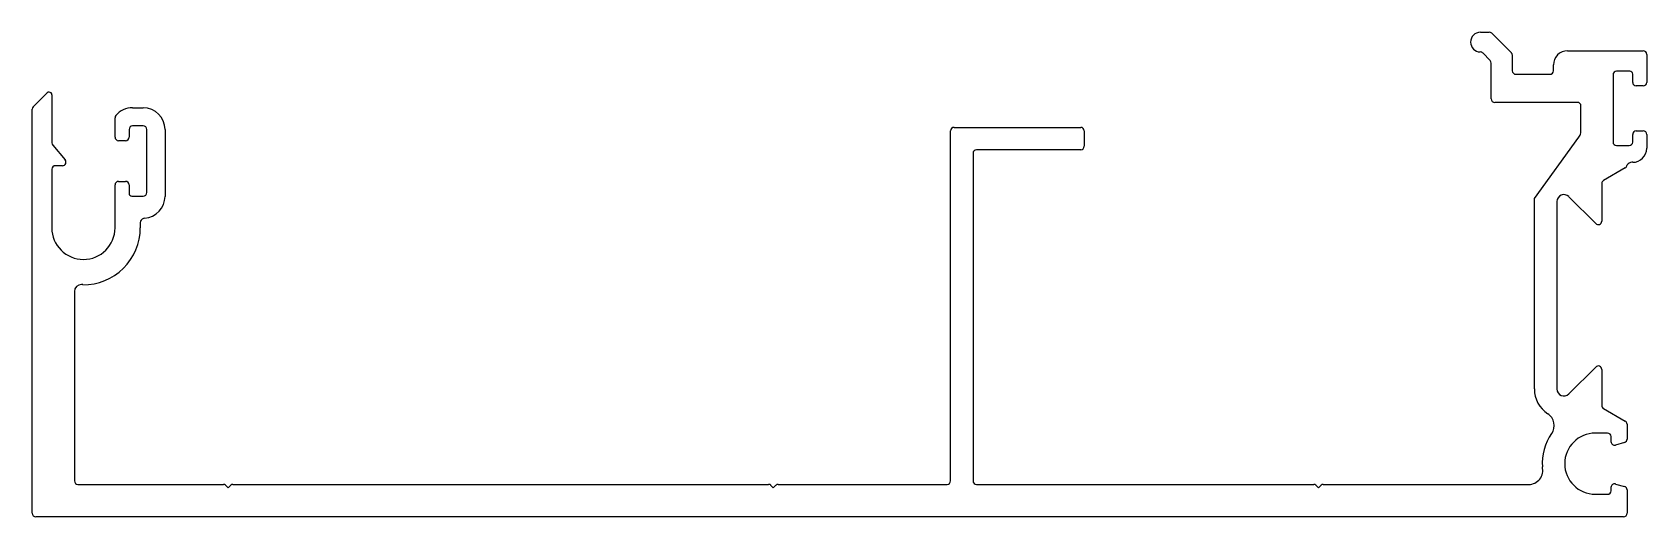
# Model space of a CAD drawing. Extents: x -55 to 60, y 1 to 36.
import ezdxf

# ---------------------------------------------------------------- set-up
doc = ezdxf.new("R2010")
doc.units = 0
doc.layers.add('1', color=4, linetype='CONTINUOUS')

msp = doc.modelspace()

# ---------------------------------------------------------------- linework, layer by layer
at = {"layer": '1', "color": 0}
for p, q in [((47.89, 35.86), (48.52, 35.86)), ((48.7, 35.79), (50.09, 34.4)), ((54.09, 34.54), (59.48, 34.54)), ((48.59, 33.85), (48.05, 34.39)), ((48.66, 31.12), (48.66, 33.67)), ((50.16, 34.22), (50.16, 33.12)), ((53.09, 33.12), (53.09, 33.54)), ((59.73, 34.29), (59.73, 32.29)), ((50.41, 32.87), (52.84, 32.87)), ((57.33, 32.84), (57.33, 28.04)), ((58.53, 33.09), (57.58, 33.09)), ((58.73, 32.29), (58.73, 32.89)), ((-55.15, 30.55), (-54.16, 31.54)), ((-53.82, 31.4), (-53.82, 27.99)), ((59.48, 32.04), (58.98, 32.04)), ((-55.22, 1.6), (-55.22, 30.38)), ((-48.08, 30.49), (-47.32, 30.49)), ((54.8, 30.87), (48.91, 30.87)), ((55.05, 28.69), (55.05, 30.62)), ((-49.33, 28.39), (-49.33, 29.77)), ((-48.33, 28.94), (-48.33, 28.39)), ((-47.32, 29.19), (-48.08, 29.19)), ((-47.07, 24.44), (-47.07, 28.94)), ((-45.77, 28.94), (-45.77, 24.17)), ((10.16, 3.9), (10.16, 28.84)), ((10.41, 29.09), (19.43, 29.09)), ((19.68, 28.84), (19.68, 27.74)), ((58.98, 28.84), (59.48, 28.84)), ((-53.76, 27.83), (-52.88, 26.77)), ((-48.58, 28.14), (-49.08, 28.14)), ((51.73, 24.01), (54.9, 28.39)), ((57.58, 27.79), (58.48, 27.79)), ((58.73, 28.04), (58.73, 28.59)), ((59.73, 28.59), (59.73, 27.6)), ((11.76, 27.24), (11.76, 3.9)), ((19.43, 27.49), (12.01, 27.49)), ((58.73, 26.6), (58.68, 26.6)), ((-53.82, 26.11), (-53.82, 21.93)), ((-53.07, 26.36), (-53.57, 26.36)), ((58.2, 26.2), (56.65, 25.31)), ((-49.33, 21.93), (-49.33, 24.99)), ((-49.08, 25.24), (-48.58, 25.24)), ((-48.33, 24.99), (-48.33, 24.39)), ((-48.13, 24.19), (-47.32, 24.19)), ((56.1, 22.23), (54.18, 24.15)), ((56.53, 25.09), (56.53, 22.41)), ((51.73, 10.45), (51.73, 24.01)), ((53.33, 23.8), (53.33, 10.45)), ((-47.53, 22.31), (-47.53, 21.93)), ((-47.39, 22.55), (-47.46, 22.48)), ((-52.22, 17.39), (-52.22, 3.9)), ((-51.62, 17.89), (-51.72, 17.89)), ((54.18, 10.1), (56.1, 12.01)), ((56.53, 11.84), (56.53, 9.27)), ((56.65, 9.06), (58.2, 8.16)), ((56.94, 7.31), (56.07, 7.31)), ((57.19, 6.7), (57.19, 7.06)), ((58.33, 7.94), (58.33, 6.88)), ((58.15, 6.64), (57.51, 6.46)), ((-51.97, 3.65), (-41.61, 3.65)), ((-41.46, 3.59), (-41.27, 3.4)), ((-41.27, 3.4), (-41.08, 3.59)), ((-40.94, 3.65), (-2.79, 3.65)), ((-2.65, 3.59), (-2.46, 3.4)), ((-2.46, 3.4), (-2.27, 3.59)), ((-2.12, 3.65), (9.91, 3.65)), ((12.01, 3.65), (36.02, 3.65)), ((36.17, 3.59), (36.36, 3.4)), ((36.36, 3.4), (36.55, 3.59)), ((36.69, 3.65), (51.33, 3.65)), ((57.51, 3.68), (58.15, 3.5)), ((56.07, 2.95), (56.94, 2.95)), ((57.19, 3.2), (57.19, 3.44)), ((58.33, 3.26), (58.33, 1.6)), ((58.08, 1.35), (-54.97, 1.35))]:
    msp.add_line(p, q, dxfattribs=at)
for centre, radius, start, end in [((47.89, 35.16), 0.7, 90, 180), ((48.52, 35.61), 0.254, 45, 90), ((47.89, 35.16), 0.7, 180, 268.7944), ((54.09, 33.54), 1, 90, 180), ((59.48, 34.29), 0.25, 0, 90), ((47.87, 34.21), 0.25, 45, 88.7944), ((48.41, 33.67), 0.25, 360, 45), ((49.91, 34.22), 0.254, 360, 45), ((50.41, 33.12), 0.25, 180, 270), ((52.84, 33.12), 0.25, 270, 0), ((57.58, 32.84), 0.25, 90, 180), ((58.53, 32.89), 0.2, 360, 90), ((58.98, 32.29), 0.25, 180, 270), ((59.48, 32.29), 0.25, 270, 360), ((-54.02, 31.4), 0.2, 90, 135.0001), ((-54.02, 31.4), 0.2, 0, 90), ((48.91, 31.12), 0.25, 180, 270), ((-54.97, 30.38), 0.25, 134.9999, 179.9998), ((-49.08, 29.77), 0.25, 140.2849, 180), ((-48.08, 28.94), 1.55, 90, 140.2849), ((-47.32, 28.94), 1.55, 360, 90), ((54.8, 30.62), 0.25, 360, 90), ((-48.08, 28.94), 0.25, 90, 180), ((-47.32, 28.94), 0.25, 359.9999, 90), ((10.41, 28.84), 0.25, 90, 180), ((19.43, 28.84), 0.25, 0, 90), ((58.98, 28.59), 0.25, 90, 180), ((59.48, 28.59), 0.25, 360, 90), ((-53.57, 27.99), 0.254, 180, 220), ((-49.08, 28.39), 0.25, 180, 270), ((-48.58, 28.39), 0.25, 270, 0), ((19.43, 27.74), 0.25, 270, 0), ((54.46, 28.8), 0.596, 316.5616, 349.8788), ((57.58, 28.04), 0.25, 180, 270), ((58.48, 28.04), 0.25, 270, 360), ((58.73, 27.6), 1, 270, 0), ((-53.07, 26.61), 0.25, 270, 40), ((12.01, 27.24), 0.25, 90, 180), ((58.82, 25.92), 0.702, 101.4979, 134.2696), ((-53.57, 26.11), 0.25, 90, 180), ((56.78, 25.09), 0.25, 120, 180), ((58.08, 26.42), 0.25, 300, 360), ((-49.08, 24.99), 0.25, 90, 180), ((-48.58, 24.99), 0.25, 360, 90), ((-48.13, 24.39), 0.2, 180, 270), ((-47.32, 24.44), 0.25, 270, 0), ((-47.32, 24.17), 1.55, 273.399, 0), ((53.83, 23.8), 0.5, 45, 180), ((-51.58, 21.93), 2.25, 180, 0), ((-51.58, 21.93), 4.05, 269.3686, 0), ((-47.28, 22.31), 0.25, 135, 180), ((-47.21, 22.37), 0.25, 93.399, 135), ((56.28, 22.41), 0.25, 225, 360), ((-51.72, 17.39), 0.5, 90, 180), ((56.28, 11.84), 0.25, 0, 135), ((53.83, 10.45), 2.1, 180, 237.02), ((53.83, 10.45), 0.5, 180, 315), ((56.78, 9.27), 0.25, 180, 240), ((52.14, 7.85), 1, 325.3694, 57.02), ((58.08, 7.94), 0.25, 360, 60), ((56.07, 5.13), 3.78, 145.3694, 183.5576), ((56.07, 5.13), 2.18, 90, 270), ((56.94, 7.06), 0.25, 360, 90), ((57.44, 6.7), 0.254, 180, 286.1443), ((58.08, 6.88), 0.25, 286.1443, 0), ((51.33, 4.65), 1, 270, 14.3164), ((-51.97, 3.9), 0.25, 180, 270), ((-41.61, 3.45), 0.203, 45, 90), ((-40.94, 3.45), 0.203, 90, 135), ((-2.79, 3.45), 0.203, 45, 90), ((-2.12, 3.45), 0.203, 90, 135), ((9.91, 3.9), 0.25, 270, 0), ((12.01, 3.9), 0.25, 180, 270), ((36.02, 3.45), 0.203, 45, 90), ((36.69, 3.45), 0.203, 90, 135), ((57.44, 3.44), 0.254, 73.8557, 180), ((58.08, 3.26), 0.254, 359.9618, 73.893), ((56.94, 3.2), 0.25, 270, 0), ((-54.97, 1.6), 0.25, 180, 270), ((58.08, 1.6), 0.25, 269.9999, 359.9999)]:
    msp.add_arc(centre, radius, start, end, dxfattribs=at)

doc.saveas('drawing.dxf')
